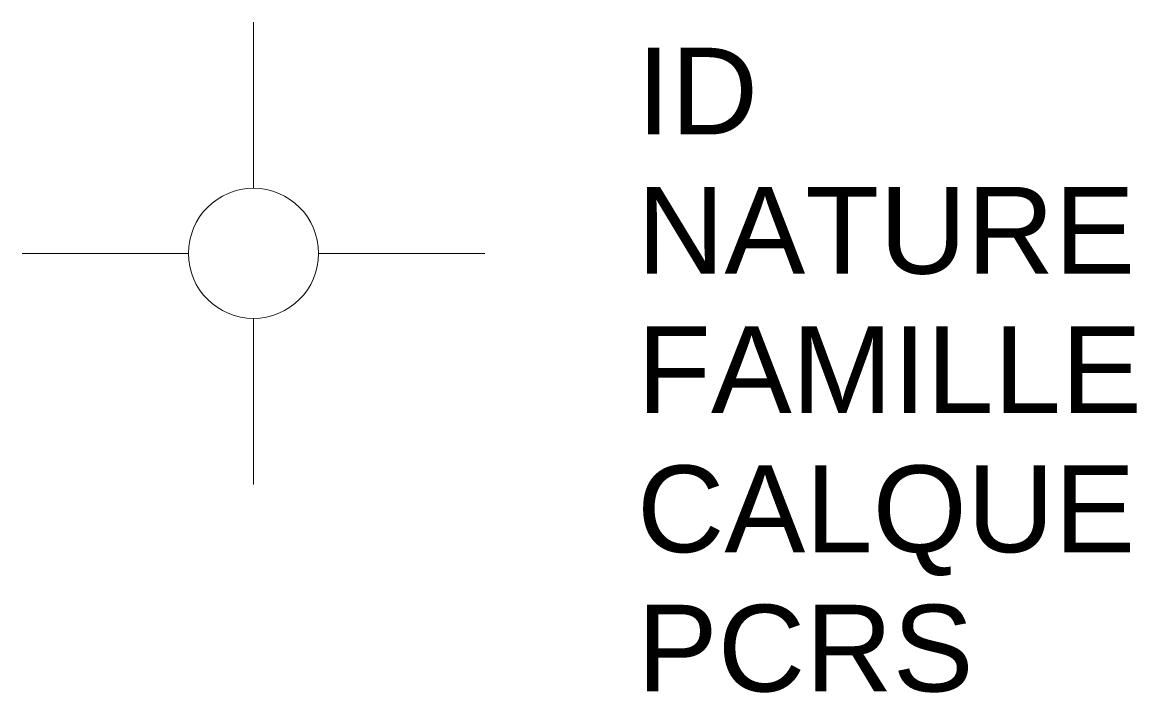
# Model space of a CAD drawing. Header units: metres. Extents: x 3247.27 to 3249.84, y 1727.37 to 1728.92.
import ezdxf

# ---------------------------------------------------------------- set-up
doc = ezdxf.new("R2010")
doc.units = ezdxf.units.M
doc.linetypes.add('Socle_Continu', pattern=[2.5, 2.5, 0])
doc.layers.add('SIGTR_SCS', color=7, linetype='Socle_Continu', lineweight=13, true_color=0x9966cc)
doc.styles.get("Standard").update_dxf_attribs({"font": 'arial.ttf'})

msp = doc.modelspace()

# ---------------------------------------------------------------- linework, layer by layer
at = {"layer": 'SIGTR_SCS', "linetype": 'Socle_Continu'}
for p, q in [((3247.8055, 1728.536), (3247.8055, 1728.919)), ((3247.6555, 1728.386), (3247.2724, 1728.386)), ((3247.9555, 1728.386), (3248.3386, 1728.386)), ((3248.3386, 1728.386), (3247.9555, 1728.386)), ((3247.8055, 1728.236), (3247.8055, 1727.8529))]:
    msp.add_line(p, q, dxfattribs=at)
msp.add_circle((3247.8055, 1728.386), 0.15, dxfattribs=at)

# ---------------------------------------------------------------- texts
at = {"layer": 'SIGTR_SCS', "linetype": 'Socle_Continu', "flags": 9}
for tag, p, s in [('ID', (3248.6897, 1728.6604), 'YP_2908'), ('NATURE', (3248.6897, 1728.3391), "Clou d'arpentage existant"), ('FAMILLE', (3248.6897, 1728.0178), 'SIGT'), ('CALQUE', (3248.6897, 1727.6966), 'SIGTR_SCS'), ('PCRS', (3248.6897, 1727.3753), 'HabillageSymbole')]:
    msp.add_attdef(tag, p, s, height=0.2, dxfattribs=at)

doc.saveas('drawing.dxf')
